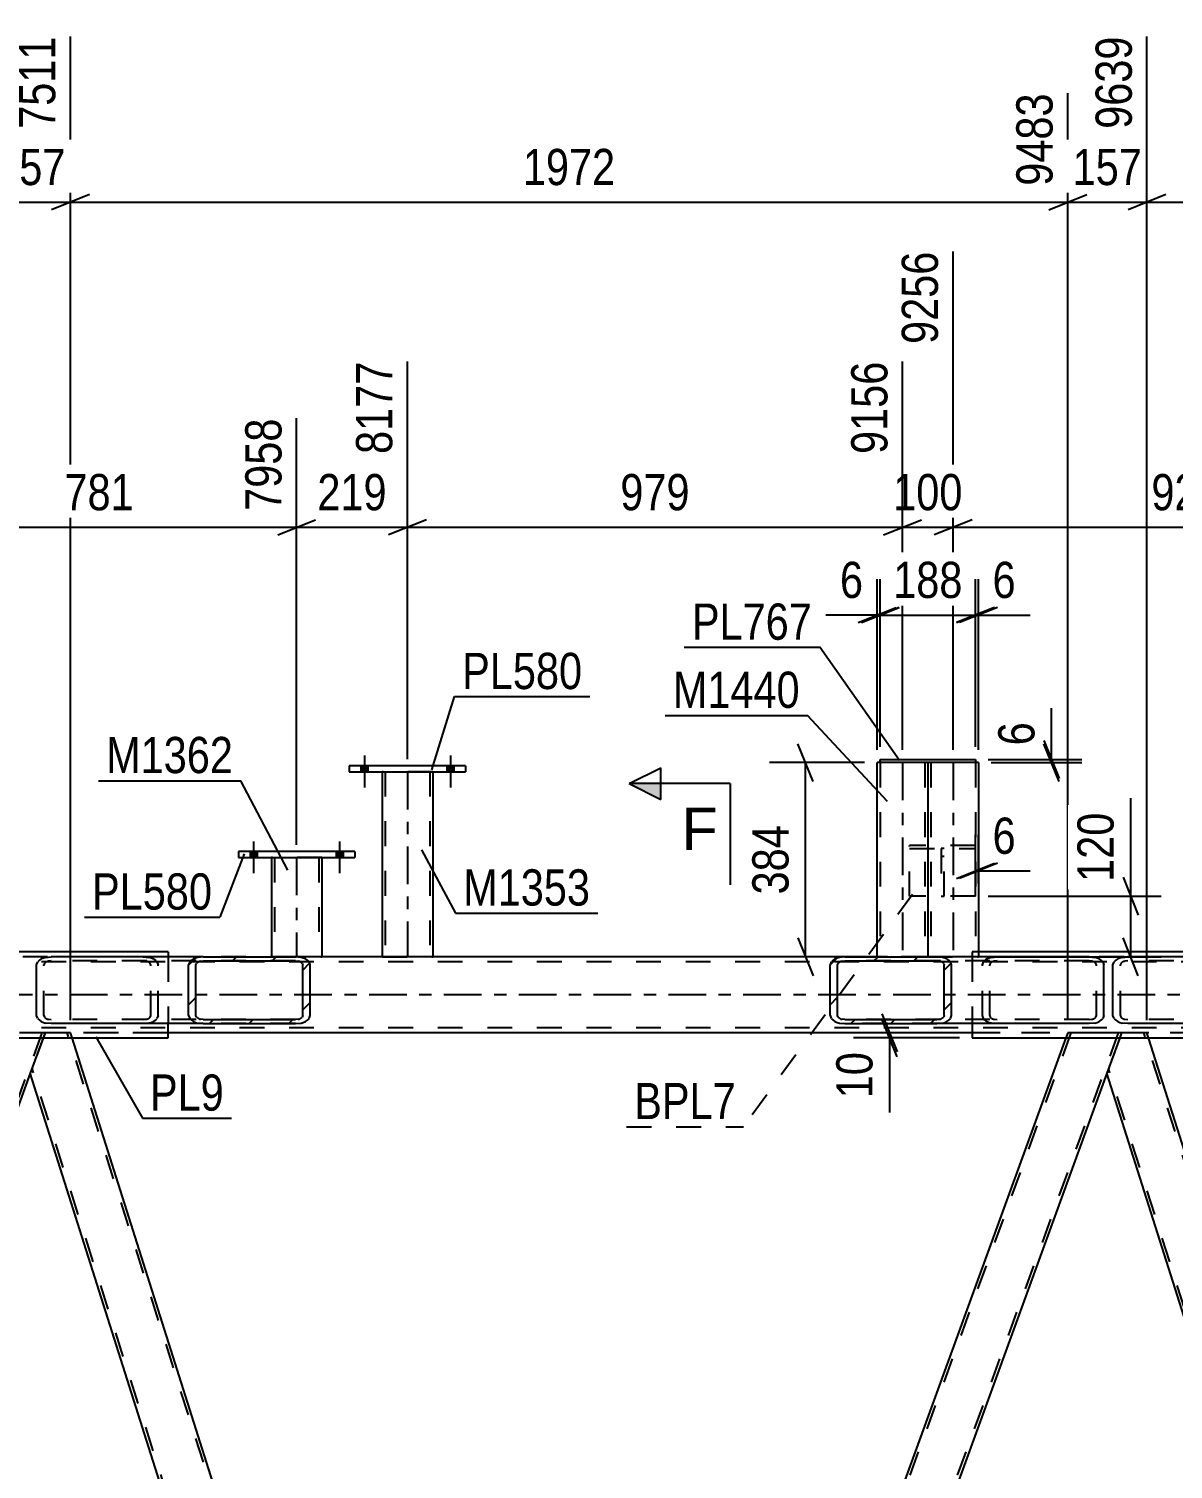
# Model space of a CAD drawing. Header units: millimetres. Extents: x -851 to 338, y -786 to 55.
# Drawn here: x -489.6 to -399.1, y -228.3 to -114.4 of the extents above; entities that cross this region are included whole.
import ezdxf

# ---------------------------------------------------------------- set-up
doc = ezdxf.new("R2010")
doc.units = ezdxf.units.MM
doc.linetypes.add('DXK_LINE_DOT2', pattern=[3.9198, 1.9599, -1.9599])
doc.linetypes.add('DXK_LINE_DOT3', pattern=[5.9187, 2.979, -0.9799, 0.9799, -0.9799])
doc.styles.add('Arial', font='ARIAL.TTF', dxfattribs={"height": 0.2})
doc.styles.add('Arial Narrow', font='ARIALN.TTF', dxfattribs={"height": 0.2})

# ---------------------------------------------------------------- blocks, each defined once
blk = doc.blocks.new('Part-232933133-59744 - 7182')
at = {"color": 2, "linetype": 'Continuous'}
for p, q in [((-418.47, -172.41), (-418.47, -187.77)), ((-414.47, -172.41), (-418.4, -172.41)), ((-414.47, -172.41), (-414.47, -187.37))]:
    blk.add_line(p, q, dxfattribs=at)
at = {"color": 7, "linetype": 'DXK_LINE_DOT2'}
for p, q in [((-418.4, -172.41), (-418.47, -172.41)), ((-418.23, -172.41), (-418.23, -187.77)), ((-418.23, -172.41), (-418.21, -172.41)), ((-414.71, -172.41), (-414.71, -187.77)), ((-418.47, -187.77), (-418.47, -187.77)), ((-418.47, -187.77), (-414.47, -187.77)), ((-414.47, -187.37), (-414.47, -187.77))]:
    blk.add_line(p, q, dxfattribs=at)
at = {"color": 7, "linetype": 'DXK_LINE_DOT3'}
blk.add_line((-416.47, -172.41), (-416.47, -187.77), dxfattribs=at)
blk = doc.blocks.new('Part-232933133-59759 - 7182')
at = {"color": 7, "linetype": 'DXK_LINE_DOT2'}
for p, q in [((-417.19, -179.21), (-417.43, -179.21)), ((-417.43, -179.21), (-417.43, -182.97)), ((-417.43, -179.81), (-417.19, -179.81)), ((-417.19, -182.97), (-417.19, -179.21)), ((-417.43, -182.97), (-417.19, -182.97))]:
    blk.add_line(p, q, dxfattribs=at)
blk = doc.blocks.new('Part-232933133-59702 - 7182')
at = {"color": 2, "linetype": 'Continuous'}
for p, q in [((-461.63, -173.13), (-461.63, -187.77)), ((-457.63, -173.13), (-457.63, -187.77))]:
    blk.add_line(p, q, dxfattribs=at)
at = {"color": 7, "linetype": 'DXK_LINE_DOT2'}
for p, q in [((-457.63, -173.13), (-461.63, -173.13)), ((-461.39, -173.13), (-461.39, -187.77)), ((-457.87, -173.13), (-457.87, -187.77)), ((-461.63, -187.77), (-461.63, -187.77)), ((-461.63, -187.77), (-457.63, -187.77)), ((-457.63, -187.77), (-457.63, -187.77)), ((-457.63, -187.77), (-457.63, -187.77))]:
    blk.add_line(p, q, dxfattribs=at)
at = {"color": 7, "linetype": 'DXK_LINE_DOT3'}
blk.add_line((-459.63, -173.13), (-459.63, -187.77), dxfattribs=at)
blk = doc.blocks.new('Bolt-232933133-59781 - 7182')
at = {"linetype": 'Continuous'}
for points in [[(-462.75, -172.65), (-463.31, -172.65), (-463.31, -173.13), (-462.75, -173.13)], [(-462.75, -172.65), (-463.31, -172.65), (-463.31, -173.13), (-462.75, -173.13)], [(-455.95, -172.65), (-456.51, -172.65), (-456.51, -173.13), (-455.95, -173.13)], [(-455.95, -172.65), (-456.51, -172.65), (-456.51, -173.13), (-455.95, -173.13)]]:
    blk.add_hatch(color=1, dxfattribs=at).paths.add_polyline_path(points)
at = {"color": 1, "linetype": 'Continuous'}
for p, q in [((-463.03, -171.85), (-463.03, -174.37)), ((-463.03, -171.85), (-463.03, -174.37)), ((-456.23, -171.85), (-456.23, -174.37)), ((-456.23, -171.85), (-456.23, -174.37)), ((-463.31, -172.65), (-463.31, -173.13)), ((-463.31, -172.65), (-463.31, -173.13)), ((-462.75, -172.65), (-462.75, -173.13)), ((-462.75, -172.65), (-462.75, -173.13)), ((-456.51, -172.65), (-456.51, -173.13)), ((-456.51, -172.65), (-456.51, -173.13)), ((-455.95, -172.65), (-455.95, -173.13)), ((-455.95, -172.65), (-455.95, -173.13))]:
    blk.add_line(p, q, dxfattribs=at)
blk = doc.blocks.new('Part-232933133-59757 - 7182')
at = {"color": 2, "linetype": 'Continuous'}
for p, q in [((-422.23, -172.41), (-422.23, -172.17)), ((-422.23, -172.17), (-414.71, -172.17)), ((-418.4, -172.41), (-418.55, -172.41)), ((-414.71, -172.17), (-414.71, -172.41))]:
    blk.add_line(p, q, dxfattribs=at)
at = {"color": 7, "linetype": 'DXK_LINE_DOT2'}
for p, q in [((-418.55, -172.41), (-422.23, -172.41)), ((-414.71, -172.41), (-418.4, -172.41))]:
    blk.add_line(p, q, dxfattribs=at)
blk = doc.blocks.new('Part-232933133-7333 - 7182')
at = {"color": 2, "linetype": 'Continuous'}
for p, q in [((-500.1, -187.37), (-500.1, -187.77)), ((-478.55, -187.37), (-500.1, -187.37)), ((-478.55, -187.37), (-478.55, -187.77)), ((-500.1, -193.05), (-500.1, -194.17)), ((-478.55, -194.17), (-478.55, -193.05)), ((-500.1, -194.17), (-478.55, -194.17))]:
    blk.add_line(p, q, dxfattribs=at)
at = {"color": 7, "linetype": 'DXK_LINE_DOT2'}
for p, q in [((-500.1, -187.77), (-500.1, -193.05)), ((-478.55, -187.77), (-478.55, -193.05))]:
    blk.add_line(p, q, dxfattribs=at)
blk = doc.blocks.new('Part-232933133-7334 - 7182')
at = {"color": 2, "linetype": 'Continuous'}
for p, q in [((-414.96, -187.37), (-414.96, -187.77)), ((-393.42, -187.37), (-414.96, -187.37)), ((-393.42, -187.37), (-393.42, -187.77)), ((-414.96, -193.05), (-414.96, -194.17)), ((-393.42, -194.17), (-393.42, -193.05)), ((-414.96, -194.17), (-393.42, -194.17))]:
    blk.add_line(p, q, dxfattribs=at)
at = {"color": 7, "linetype": 'DXK_LINE_DOT2'}
for p, q in [((-414.96, -187.77), (-414.96, -193.05)), ((-393.42, -187.77), (-393.42, -193.05))]:
    blk.add_line(p, q, dxfattribs=at)
blk = doc.blocks.new('Part-232933133-59699 - 7182')
at = {"color": 2, "linetype": 'Continuous'}
for p, q in [((-422.44, -172.41), (-422.47, -172.41)), ((-422.47, -187.77), (-422.47, -172.41)), ((-418.55, -172.41), (-422.44, -172.41)), ((-418.47, -172.41), (-418.47, -187.77))]:
    blk.add_line(p, q, dxfattribs=at)
at = {"color": 7, "linetype": 'DXK_LINE_DOT2'}
for p, q in [((-422.23, -172.41), (-422.23, -187.77)), ((-422.23, -172.41), (-422.21, -172.41)), ((-418.71, -172.41), (-418.71, -187.77)), ((-418.51, -172.41), (-418.55, -172.41)), ((-418.51, -172.41), (-418.55, -172.41)), ((-418.47, -172.41), (-418.51, -172.41)), ((-418.51, -172.41), (-418.47, -172.41)), ((-422.47, -187.77), (-422.47, -187.77)), ((-422.47, -187.77), (-418.47, -187.77)), ((-418.47, -187.77), (-418.47, -187.77)), ((-418.47, -187.77), (-418.47, -187.77))]:
    blk.add_line(p, q, dxfattribs=at)
at = {"color": 7, "linetype": 'DXK_LINE_DOT3'}
blk.add_line((-420.47, -172.41), (-420.47, -187.77), dxfattribs=at)
blk = doc.blocks.new('Part-232933133-7458 - 7182')
at = {"color": 2, "linetype": 'Continuous'}
for p, q in [((-488.43, -194.17), (-489.46, -196.97)), ((-449.56, -309.56), (-486.15, -194.17)), ((-452.86, -312.37), (-489.46, -196.97))]:
    blk.add_line(p, q, dxfattribs=at)
at = {"color": 7, "linetype": 'DXK_LINE_DOT2'}
for p, q in [((-488.29, -193.77), (-488.43, -194.17)), ((-486.28, -193.77), (-488.29, -193.77)), ((-449.69, -309.93), (-486.53, -193.77)), ((-486.15, -194.17), (-486.28, -193.77)), ((-452.48, -312.77), (-489.32, -196.6))]:
    blk.add_line(p, q, dxfattribs=at)
blk = doc.blocks.new('Part-232933133-7347 - 7182')
at = {"linetype": 'Continuous'}
h = blk.add_hatch(dxfattribs=at)
h.set_pattern_fill('', scale=0.7, style=0, pattern_type=0)
h.set_pattern_definition([(45, (-391.7959, -188.4086), (-1.57154, 1.57154), [])])
h.paths.add_polyline_path([(-391.71, -188.16), (-391.8, -188.41), (-391.8, -192.41), (-391.71, -192.65), (-391.45, -192.86), (-391.08, -193), (-390.63, -193.05), (-383.35, -193.05), (-382.91, -193), (-382.53, -192.86), (-382.28, -192.65), (-382.19, -192.41), (-382.19, -188.41), (-382.28, -188.16), (-382.53, -187.96), (-382.91, -187.82), (-383.35, -187.77), (-390.63, -187.77), (-391.08, -187.82), (-391.45, -187.96)])
h.paths.add_polyline_path([(-390.85, -188.11), (-390.63, -188.09), (-383.35, -188.09), (-383.13, -188.11), (-382.94, -188.18), (-382.81, -188.29), (-382.77, -188.41), (-382.77, -192.41), (-382.81, -192.53), (-382.94, -192.63), (-383.13, -192.7), (-383.35, -192.73), (-390.63, -192.73), (-390.85, -192.7), (-391.04, -192.63), (-391.17, -192.53), (-391.21, -192.41), (-391.21, -188.41), (-391.17, -188.29), (-391.04, -188.18)])
at = {"color": 2, "linetype": 'Continuous'}
for p, q in [((-403.11, -187.82), (-402.66, -187.77)), ((-390.63, -187.77), (-402.66, -187.77)), ((-390.63, -187.77), (-391.08, -187.82)), ((-390.63, -187.77), (-383.35, -187.77)), ((-382.91, -187.82), (-383.35, -187.77)), ((-403.83, -188.41), (-403.74, -188.16)), ((-403.83, -192.41), (-403.83, -188.41)), ((-391.71, -188.16), (-391.8, -188.41)), ((-391.8, -192.41), (-391.8, -188.41)), ((-391.21, -188.41), (-391.17, -188.29)), ((-391.21, -192.41), (-391.21, -188.41)), ((-390.85, -188.11), (-390.63, -188.09)), ((-390.63, -188.09), (-383.35, -188.09)), ((-383.35, -188.09), (-383.13, -188.11)), ((-382.81, -188.29), (-382.77, -188.41)), ((-382.77, -192.41), (-382.77, -188.41)), ((-382.19, -188.41), (-382.28, -188.16)), ((-382.19, -192.41), (-382.19, -188.41)), ((-403.74, -192.65), (-403.83, -192.41)), ((-391.8, -192.41), (-391.71, -192.65)), ((-391.17, -192.53), (-391.21, -192.41)), ((-382.77, -192.41), (-382.81, -192.53)), ((-382.28, -192.65), (-382.19, -192.41)), ((-402.66, -193.05), (-403.11, -193)), ((-390.63, -193.05), (-402.66, -193.05)), ((-391.08, -193), (-390.63, -193.05)), ((-390.63, -192.73), (-390.85, -192.7)), ((-390.63, -192.73), (-383.35, -192.73)), ((-390.63, -193.05), (-383.35, -193.05)), ((-383.13, -192.7), (-383.35, -192.73)), ((-383.35, -193.05), (-382.91, -193))]:
    blk.add_line(p, q, dxfattribs=at)
at = {"color": 7, "linetype": 'DXK_LINE_DOT2'}
for p, q in [((-395.38, -187.77), (-394.94, -187.82)), ((-383.35, -187.77), (-390.63, -187.77)), ((-403.2, -188.29), (-403.24, -188.41)), ((-403.24, -192.41), (-403.24, -188.41)), ((-402.66, -188.09), (-402.88, -188.11)), ((-383.35, -188.09), (-402.66, -188.09)), ((-395.16, -188.11), (-395.38, -188.09)), ((-394.8, -188.41), (-394.84, -188.29)), ((-394.8, -192.41), (-394.8, -188.41)), ((-394.31, -188.16), (-394.22, -188.41)), ((-394.22, -192.41), (-394.22, -188.41)), ((-403.24, -192.41), (-403.2, -192.53)), ((-394.84, -192.53), (-394.8, -192.41)), ((-394.22, -192.41), (-394.31, -192.65)), ((-402.88, -192.7), (-402.66, -192.73)), ((-383.35, -192.73), (-402.66, -192.73)), ((-395.38, -192.73), (-395.16, -192.7)), ((-394.94, -193), (-395.38, -193.05)), ((-383.35, -193.05), (-390.63, -193.05))]:
    blk.add_line(p, q, dxfattribs=at)
at = {"color": 2, "linetype": 'Continuous'}
for centre, radius, start, end in [((-402.93, -188.89), 1.09, 99.5181, 138.0637), ((-390.9, -188.89), 1.09, 99.5181, 138.0637), ((-383.09, -188.89), 1.09, 41.9361, 80.4817), ((-390.76, -188.65), 0.545, 99.5181, 138.0637), ((-383.22, -188.65), 0.545, 41.9361, 80.4817), ((-402.93, -191.93), 1.09, 221.9361, 260.4817), ((-390.9, -191.93), 1.09, 221.9361, 260.4817), ((-390.76, -192.17), 0.545, 221.9361, 260.4817), ((-383.22, -192.17), 0.545, 279.5181, 318.0637), ((-383.09, -191.93), 1.09, 279.5181, 318.0637)]:
    blk.add_arc(centre, radius, start, end, dxfattribs=at)
at = {"color": 7, "linetype": 'DXK_LINE_DOT2'}
for centre, radius, start, end in [((-395.12, -188.89), 1.09, 41.9361, 80.4817), ((-402.79, -188.65), 0.545, 99.5181, 138.0637), ((-395.25, -188.65), 0.545, 41.9361, 80.4817), ((-402.79, -192.17), 0.545, 221.9361, 260.4817), ((-395.25, -192.17), 0.545, 279.5181, 318.0637), ((-395.12, -191.93), 1.09, 279.5181, 318.0637)]:
    blk.add_arc(centre, radius, start, end, dxfattribs=at)
blk = doc.blocks.new('Part-232933133-59703 - 7182')
at = {"color": 2, "linetype": 'Continuous'}
for p, q in [((-464.23, -172.65), (-464.23, -173.13)), ((-455.03, -172.65), (-464.23, -172.65)), ((-455.03, -172.65), (-455.03, -173.13)), ((-464.23, -173.13), (-455.03, -173.13))]:
    blk.add_line(p, q, dxfattribs=at)
blk = doc.blocks.new('Part-232933133-7348 - 7182')
at = {"linetype": 'Continuous'}
h = blk.add_hatch(dxfattribs=at)
h.set_pattern_fill('', scale=0.7, style=0, pattern_type=0)
h.set_pattern_definition([(45, (-476.9301, -188.4086), (-1.57154, 1.57154), [])])
h.paths.add_polyline_path([(-476.84, -188.16), (-476.93, -188.41), (-476.93, -192.41), (-476.84, -192.65), (-476.59, -192.86), (-476.21, -193), (-475.77, -193.05), (-468.49, -193.05), (-468.04, -193), (-467.66, -192.86), (-467.41, -192.65), (-467.32, -192.41), (-467.32, -188.41), (-467.41, -188.16), (-467.66, -187.96), (-468.04, -187.82), (-468.49, -187.77), (-475.77, -187.77), (-476.21, -187.82), (-476.59, -187.96)])
h.paths.add_polyline_path([(-475.99, -188.11), (-475.77, -188.09), (-468.49, -188.09), (-468.26, -188.11), (-468.08, -188.18), (-467.95, -188.29), (-467.9, -188.41), (-467.9, -192.41), (-467.95, -192.53), (-468.08, -192.63), (-468.26, -192.7), (-468.49, -192.73), (-475.77, -192.73), (-475.99, -192.7), (-476.18, -192.63), (-476.3, -192.53), (-476.35, -192.41), (-476.35, -188.41), (-476.3, -188.29), (-476.18, -188.18)])
at = {"color": 2, "linetype": 'Continuous'}
for p, q in [((-488.24, -187.82), (-487.8, -187.77)), ((-475.77, -187.77), (-487.8, -187.77)), ((-475.77, -187.77), (-476.21, -187.82)), ((-475.77, -187.77), (-468.49, -187.77)), ((-468.04, -187.82), (-468.49, -187.77)), ((-488.96, -188.41), (-488.87, -188.16)), ((-488.96, -192.41), (-488.96, -188.41)), ((-476.84, -188.16), (-476.93, -188.41)), ((-476.93, -192.41), (-476.93, -188.41)), ((-476.35, -188.41), (-476.3, -188.29)), ((-476.35, -192.41), (-476.35, -188.41)), ((-475.99, -188.11), (-475.77, -188.09)), ((-475.77, -188.09), (-468.49, -188.09)), ((-468.49, -188.09), (-468.26, -188.11)), ((-467.95, -188.29), (-467.9, -188.41)), ((-467.9, -192.41), (-467.9, -188.41)), ((-467.32, -188.41), (-467.41, -188.16)), ((-467.32, -192.41), (-467.32, -188.41)), ((-488.87, -192.65), (-488.96, -192.41)), ((-476.93, -192.41), (-476.84, -192.65)), ((-476.3, -192.53), (-476.35, -192.41)), ((-467.9, -192.41), (-467.95, -192.53)), ((-467.41, -192.65), (-467.32, -192.41)), ((-487.8, -193.05), (-488.24, -193)), ((-475.77, -193.05), (-487.8, -193.05)), ((-476.21, -193), (-475.77, -193.05)), ((-475.77, -192.73), (-475.99, -192.7)), ((-475.77, -192.73), (-468.49, -192.73)), ((-475.77, -193.05), (-468.49, -193.05)), ((-468.26, -192.7), (-468.49, -192.73)), ((-468.49, -193.05), (-468.04, -193))]:
    blk.add_line(p, q, dxfattribs=at)
at = {"color": 7, "linetype": 'DXK_LINE_DOT2'}
for p, q in [((-480.52, -187.77), (-480.07, -187.82)), ((-468.49, -187.77), (-475.77, -187.77)), ((-488.33, -188.29), (-488.38, -188.41)), ((-488.38, -192.41), (-488.38, -188.41)), ((-487.8, -188.09), (-488.02, -188.11)), ((-468.49, -188.09), (-487.8, -188.09)), ((-480.29, -188.11), (-480.52, -188.09)), ((-479.93, -188.41), (-479.98, -188.29)), ((-479.93, -192.41), (-479.93, -188.41)), ((-479.44, -188.16), (-479.35, -188.41)), ((-479.35, -192.41), (-479.35, -188.41)), ((-488.38, -192.41), (-488.33, -192.53)), ((-479.98, -192.53), (-479.93, -192.41)), ((-479.35, -192.41), (-479.44, -192.65)), ((-488.02, -192.7), (-487.8, -192.73)), ((-468.49, -192.73), (-487.8, -192.73)), ((-480.52, -192.73), (-480.29, -192.7)), ((-480.07, -193), (-480.52, -193.05)), ((-468.49, -193.05), (-475.77, -193.05))]:
    blk.add_line(p, q, dxfattribs=at)
at = {"color": 2, "linetype": 'Continuous'}
for centre, radius, start, end in [((-488.06, -188.89), 1.09, 99.5181, 138.0637), ((-476.03, -188.89), 1.09, 99.5181, 138.0637), ((-468.22, -188.89), 1.09, 41.9361, 80.4817), ((-475.9, -188.65), 0.545, 99.5181, 138.0637), ((-468.35, -188.65), 0.545, 41.9361, 80.4817), ((-488.06, -191.93), 1.09, 221.9361, 260.4817), ((-476.03, -191.93), 1.09, 221.9361, 260.4817), ((-475.9, -192.17), 0.545, 221.9361, 260.4817), ((-468.35, -192.17), 0.545, 279.5181, 318.0637), ((-468.22, -191.93), 1.09, 279.5181, 318.0637)]:
    blk.add_arc(centre, radius, start, end, dxfattribs=at)
at = {"color": 7, "linetype": 'DXK_LINE_DOT2'}
for centre, radius, start, end in [((-480.25, -188.89), 1.09, 41.9361, 80.4817), ((-487.93, -188.65), 0.545, 99.5181, 138.0637), ((-480.38, -188.65), 0.545, 41.9361, 80.4817), ((-487.93, -192.17), 0.545, 221.9361, 260.4817), ((-480.38, -192.17), 0.545, 279.5181, 318.0637), ((-480.25, -191.93), 1.09, 279.5181, 318.0637)]:
    blk.add_arc(centre, radius, start, end, dxfattribs=at)
blk = doc.blocks.new('Part-232933133-7376 - 7182')
at = {"color": 7, "linetype": 'DXK_LINE_DOT2'}
for p, q in [((-468.49, -187.77), (-510.16, -187.77)), ((-383.35, -187.77), (-425.03, -187.77)), ((-86.8, -188.17), (-786.71, -188.17)), ((-86.8, -193.37), (-786.71, -193.37)), ((-87.4, -193.77), (-670.37, -193.77)), ((-478.55, -193.77), (-500.1, -193.77)), ((-393.42, -193.77), (-414.96, -193.77))]:
    blk.add_line(p, q, dxfattribs=at)
at = {"color": 2, "linetype": 'Continuous'}
for p, q in [((-425.03, -187.77), (-468.49, -187.77)), ((-414.96, -193.77), (-478.55, -193.77))]:
    blk.add_line(p, q, dxfattribs=at)
at = {"color": 7, "linetype": 'DXK_LINE_DOT3'}
blk.add_line((-86.8, -190.77), (-786.71, -190.77), dxfattribs=at)
blk = doc.blocks.new('Part-232933133-7418 - 7182')
at = {"color": 7, "linetype": 'DXK_LINE_DOT2'}
for p, q in [((-488.54, -193.77), (-531.86, -312.77)), ((-488.29, -193.77), (-492.55, -193.77)), ((-488.29, -193.77), (-489.46, -196.97))]:
    blk.add_line(p, q, dxfattribs=at)
at = {"color": 2, "linetype": 'Continuous'}
blk.add_line((-489.46, -196.97), (-531.46, -312.37), dxfattribs=at)
blk = doc.blocks.new('Part-232933133-7423 - 7182')
at = {"color": 7, "linetype": 'DXK_LINE_DOT2'}
for p, q in [((-407.16, -193.77), (-450.47, -312.77)), ((-403.41, -193.77), (-446.72, -312.77)), ((-407.41, -193.77), (-407.56, -194.17)), ((-403.15, -193.77), (-407.41, -193.77)), ((-403.15, -193.77), (-404.32, -196.97))]:
    blk.add_line(p, q, dxfattribs=at)
at = {"color": 2, "linetype": 'Continuous'}
for p, q in [((-407.56, -194.17), (-449.56, -309.56)), ((-404.32, -196.97), (-446.32, -312.37))]:
    blk.add_line(p, q, dxfattribs=at)
blk = doc.blocks.new('Part-232933133-7463 - 7182')
at = {"color": 2, "linetype": 'Continuous'}
for p, q in [((-403.3, -194.17), (-404.32, -196.97)), ((-364.42, -309.56), (-401.01, -194.17)), ((-367.73, -312.37), (-404.32, -196.97))]:
    blk.add_line(p, q, dxfattribs=at)
at = {"color": 7, "linetype": 'DXK_LINE_DOT2'}
for p, q in [((-403.15, -193.77), (-403.3, -194.17)), ((-401.14, -193.77), (-403.15, -193.77)), ((-364.56, -309.93), (-401.39, -193.77)), ((-401.01, -194.17), (-401.14, -193.77)), ((-367.35, -312.77), (-404.19, -196.6))]:
    blk.add_line(p, q, dxfattribs=at)
blk = doc.blocks.new('Part-232933133-7493 - 7182')
at = {"linetype": 'Continuous'}
h = blk.add_hatch(dxfattribs=at)
h.set_pattern_fill('', scale=0.7, style=0, pattern_type=0)
h.set_pattern_definition([(45, (-426.1938, -188.4087), (-1.57154, 1.57154), [])])
h.paths.add_polyline_path([(-426.11, -188.16), (-426.19, -188.41), (-426.19, -192.41), (-426.11, -192.65), (-425.85, -192.86), (-425.47, -193), (-425.03, -193.05), (-417.75, -193.05), (-417.3, -193), (-416.93, -192.86), (-416.67, -192.65), (-416.59, -192.41), (-416.59, -188.41), (-416.67, -188.16), (-416.93, -187.96), (-417.3, -187.82), (-417.75, -187.77), (-425.03, -187.77), (-425.47, -187.82), (-425.85, -187.96)])
h.paths.add_polyline_path([(-425.25, -188.11), (-425.03, -188.09), (-417.75, -188.09), (-417.53, -188.11), (-417.34, -188.18), (-417.21, -188.29), (-417.17, -188.41), (-417.17, -192.41), (-417.21, -192.53), (-417.34, -192.64), (-417.53, -192.7), (-417.75, -192.73), (-425.03, -192.73), (-425.25, -192.7), (-425.44, -192.64), (-425.57, -192.53), (-425.61, -192.41), (-425.61, -188.41), (-425.57, -188.29), (-425.44, -188.18)])
at = {"color": 2, "linetype": 'Continuous'}
for p, q in [((-425.03, -187.77), (-425.47, -187.82)), ((-425.03, -187.77), (-417.75, -187.77)), ((-405.72, -187.77), (-417.75, -187.77)), ((-417.3, -187.82), (-417.75, -187.77)), ((-405.72, -187.77), (-405.27, -187.82)), ((-426.11, -188.16), (-426.19, -188.41)), ((-426.19, -192.41), (-426.19, -188.41)), ((-425.61, -188.41), (-425.57, -188.29)), ((-425.61, -192.41), (-425.61, -188.41)), ((-425.25, -188.11), (-425.03, -188.09)), ((-425.03, -188.09), (-417.75, -188.09)), ((-417.75, -188.09), (-417.53, -188.11)), ((-417.21, -188.29), (-417.17, -188.41)), ((-417.17, -192.41), (-417.17, -188.41)), ((-416.59, -188.41), (-416.67, -188.16)), ((-416.59, -192.41), (-416.59, -188.41)), ((-404.64, -188.16), (-404.56, -188.41)), ((-404.56, -192.41), (-404.56, -188.41)), ((-426.19, -192.41), (-426.11, -192.65)), ((-425.57, -192.53), (-425.61, -192.41)), ((-417.17, -192.41), (-417.21, -192.53)), ((-416.67, -192.65), (-416.59, -192.41)), ((-404.56, -192.41), (-404.64, -192.65)), ((-425.47, -193), (-425.03, -193.05)), ((-425.03, -192.73), (-425.25, -192.7)), ((-425.03, -192.73), (-417.75, -192.73)), ((-425.03, -193.05), (-417.75, -193.05)), ((-417.53, -192.7), (-417.75, -192.73)), ((-417.75, -193.05), (-417.3, -193)), ((-405.72, -193.05), (-417.75, -193.05)), ((-405.27, -193), (-405.72, -193.05))]:
    blk.add_line(p, q, dxfattribs=at)
at = {"color": 7, "linetype": 'DXK_LINE_DOT2'}
for p, q in [((-417.75, -187.77), (-425.03, -187.77)), ((-413.44, -187.82), (-413, -187.77)), ((-405.72, -188.09), (-425.03, -188.09)), ((-414.16, -188.41), (-414.08, -188.16)), ((-414.16, -192.41), (-414.16, -188.41)), ((-413.54, -188.29), (-413.58, -188.41)), ((-413.58, -192.41), (-413.58, -188.41)), ((-413, -188.09), (-413.22, -188.11)), ((-405.5, -188.11), (-405.72, -188.09)), ((-405.14, -188.41), (-405.18, -188.29)), ((-405.14, -192.41), (-405.14, -188.41)), ((-414.08, -192.65), (-414.16, -192.41)), ((-413.58, -192.41), (-413.54, -192.53)), ((-405.18, -192.53), (-405.14, -192.41)), ((-405.72, -192.73), (-425.03, -192.73)), ((-417.75, -193.05), (-425.03, -193.05)), ((-413, -193.05), (-413.44, -193)), ((-413.22, -192.7), (-413, -192.73)), ((-405.72, -192.73), (-405.5, -192.7))]:
    blk.add_line(p, q, dxfattribs=at)
at = {"color": 2, "linetype": 'Continuous'}
for centre, radius, start, end in [((-425.29, -188.89), 1.09, 99.5181, 138.0637), ((-417.49, -188.89), 1.09, 41.9361, 80.4817), ((-405.45, -188.89), 1.09, 41.9361, 80.4817), ((-425.16, -188.65), 0.545, 99.5181, 138.0637), ((-417.62, -188.65), 0.545, 41.9361, 80.4817), ((-425.29, -191.93), 1.09, 221.9361, 260.4817), ((-425.16, -192.17), 0.545, 221.9361, 260.4817), ((-417.62, -192.17), 0.545, 279.5181, 318.0637), ((-417.49, -191.93), 1.09, 279.5181, 318.0637), ((-405.45, -191.93), 1.09, 279.5181, 318.0637)]:
    blk.add_arc(centre, radius, start, end, dxfattribs=at)
at = {"color": 7, "linetype": 'DXK_LINE_DOT2'}
for centre, radius, start, end in [((-413.26, -188.89), 1.09, 99.5181, 138.0637), ((-413.13, -188.65), 0.545, 99.5181, 138.0637), ((-405.59, -188.65), 0.545, 41.9361, 80.4817), ((-413.26, -191.93), 1.09, 221.9361, 260.4817), ((-413.13, -192.17), 0.545, 221.9361, 260.4817), ((-405.59, -192.17), 0.545, 279.5181, 318.0637)]:
    blk.add_arc(centre, radius, start, end, dxfattribs=at)
blk = doc.blocks.new('Part-232933133-59745 - 7182')
at = {"color": 2, "linetype": 'Continuous'}
for p, q in [((-470.39, -179.92), (-470.39, -187.77)), ((-466.39, -179.92), (-466.39, -187.77))]:
    blk.add_line(p, q, dxfattribs=at)
at = {"color": 7, "linetype": 'DXK_LINE_DOT2'}
for p, q in [((-466.39, -179.92), (-470.39, -179.92)), ((-470.15, -179.92), (-470.15, -187.77)), ((-466.63, -179.92), (-466.63, -187.77)), ((-470.39, -187.77), (-470.39, -187.77)), ((-470.39, -187.77), (-466.39, -187.77)), ((-466.39, -187.77), (-466.39, -187.77)), ((-466.39, -187.77), (-466.39, -187.77))]:
    blk.add_line(p, q, dxfattribs=at)
at = {"color": 7, "linetype": 'DXK_LINE_DOT3'}
blk.add_line((-468.39, -179.92), (-468.39, -187.77), dxfattribs=at)
blk = doc.blocks.new('Part-232933133-59746 - 7182')
at = {"color": 2, "linetype": 'Continuous'}
for p, q in [((-472.99, -179.44), (-472.99, -179.92)), ((-463.79, -179.44), (-472.99, -179.44)), ((-472.99, -179.92), (-463.79, -179.92)), ((-463.79, -179.44), (-463.79, -179.92))]:
    blk.add_line(p, q, dxfattribs=at)
blk = doc.blocks.new('Part-232933133-59758 - 7182')
at = {"color": 7, "linetype": 'DXK_LINE_DOT2'}
for p, q in [((-414.71, -178.97), (-419.91, -178.97)), ((-419.91, -182.97), (-419.91, -178.97)), ((-419.91, -179.21), (-414.71, -179.21)), ((-414.71, -182.97), (-414.71, -178.97)), ((-414.71, -182.97), (-419.91, -182.97))]:
    blk.add_line(p, q, dxfattribs=at)
blk = doc.blocks.new('Bolt-232933133-59800 - 7182')
at = {"linetype": 'Continuous'}
for points in [[(-471.51, -179.44), (-472.07, -179.44), (-472.07, -179.92), (-471.51, -179.92)], [(-471.51, -179.44), (-472.07, -179.44), (-472.07, -179.92), (-471.51, -179.92)], [(-464.71, -179.44), (-465.27, -179.44), (-465.27, -179.92), (-464.71, -179.92)], [(-464.71, -179.44), (-465.27, -179.44), (-465.27, -179.92), (-464.71, -179.92)]]:
    blk.add_hatch(color=1, dxfattribs=at).paths.add_polyline_path(points)
at = {"color": 1, "linetype": 'Continuous'}
for p, q in [((-471.79, -178.64), (-471.79, -181.16)), ((-471.79, -178.64), (-471.79, -181.16)), ((-464.99, -178.64), (-464.99, -181.16)), ((-464.99, -178.64), (-464.99, -181.16)), ((-472.07, -179.44), (-472.07, -179.92)), ((-472.07, -179.44), (-472.07, -179.92)), ((-471.51, -179.44), (-471.51, -179.92)), ((-471.51, -179.44), (-471.51, -179.92)), ((-465.27, -179.44), (-465.27, -179.92)), ((-465.27, -179.44), (-465.27, -179.92)), ((-464.71, -179.44), (-464.71, -179.92)), ((-464.71, -179.44), (-464.71, -179.92))]:
    blk.add_line(p, q, dxfattribs=at)
blk = doc.blocks.new('StraightDimension-232933133-71651 - 7182')
at = {"color": 7, "linetype": 'Continuous'}
for p, q in [((-422.47, -171.41), (-422.47, -157.89)), ((-422.23, -171.17), (-422.23, -157.89)), ((-423.97, -161.34), (-420.97, -160.14)), ((-420.73, -160.14), (-423.73, -161.34)), ((-422.47, -160.74), (-426.55, -160.74)), ((-422.47, -160.74), (-426.55, -160.74)), ((-422.47, -160.74), (-422.23, -160.74))]:
    blk.add_line(p, q, dxfattribs=at)
at = {"color": 0}
blk.add_wipeout([(-423, -159.99), (-423, -155.79), (-426.02, -155.79), (-426.02, -159.99)], dxfattribs=at)
at = {"color": 3, "style": 'Arial Narrow'}
blk.add_text('6', height=2.86, dxfattribs=at).set_placement((-425.42, -159.39))
blk = doc.blocks.new('StraightDimension-232933133-71656 - 7182')
at = {"color": 7, "linetype": 'Continuous'}
for p, q in [((-408.69, -172.17), (-408.69, -168.09)), ((-408.69, -172.17), (-408.69, -168.09)), ((-409.29, -170.67), (-408.09, -173.67)), ((-408.09, -173.91), (-409.29, -170.91)), ((-413.71, -172.17), (-406.29, -172.17)), ((-413.47, -172.41), (-406.29, -172.41)), ((-408.69, -172.41), (-408.69, -172.17))]:
    blk.add_line(p, q, dxfattribs=at)
at = {"color": 0}
blk.add_wipeout([(-409.44, -168.61), (-413.64, -168.61), (-413.64, -171.64), (-409.44, -171.64)], dxfattribs=at)
at = {"color": 3, "style": 'Arial Narrow'}
blk.add_text('6', height=2.86, rotation=90.0002, dxfattribs=at).set_placement((-410.04, -171.04))
blk = doc.blocks.new('StraightDimension-232933133-70872 - 7182')
at = {"color": 7, "linetype": 'Continuous'}
for p, q in [((-459.63, -172.13), (-459.63, -140.68)), ((-468.39, -178.92), (-468.39, -145.18)), ((-469.89, -154.4), (-466.89, -153.2)), ((-458.13, -153.2), (-461.13, -154.4)), ((-468.39, -153.8), (-459.63, -153.8))]:
    blk.add_line(p, q, dxfattribs=at)
at = {"color": 0}
blk.add_wipeout([(-460.67, -153.05), (-460.67, -148.85), (-467.35, -148.85), (-467.35, -153.05)], dxfattribs=at)
at = {"color": 3, "style": 'Arial Narrow'}
blk.add_text('219', height=2.863, dxfattribs=at).set_placement((-466.75, -152.45))
at = {"color": 0, "linetype": 'Continuous'}
blk.add_wipeout([(-460.23, -140.08), (-464.43, -140.08), (-464.43, -148.6), (-460.23, -148.6)], dxfattribs=at)
at = {"color": 3, "linetype": 'Continuous', "style": 'Arial Narrow'}
blk.add_text('8177', height=2.863, rotation=90.0002, dxfattribs=at).set_placement((-460.83, -148))
blk = doc.blocks.new('StraightDimension-232933133-52907 - 7182')
at = {"color": 7, "linetype": 'Continuous'}
for p, q in [((-486.28, -192.77), (-486.28, -114.98)), ((-407.41, -192.77), (-407.41, -119.48)), ((-484.78, -127.49), (-487.78, -128.69)), ((-408.91, -128.69), (-405.91, -127.49)), ((-486.28, -128.09), (-407.41, -128.09))]:
    blk.add_line(p, q, dxfattribs=at)
at = {"color": 0}
blk.add_wipeout([(-442.59, -127.34), (-442.59, -123.14), (-451.1, -123.14), (-451.1, -127.34)], dxfattribs=at)
at = {"color": 3, "style": 'Arial Narrow'}
blk.add_text('1972', height=2.863, dxfattribs=at).set_placement((-450.5, -126.74))
at = {"color": 0, "linetype": 'Continuous'}
blk.add_wipeout([(-408.01, -118.88), (-412.21, -118.88), (-412.21, -127.39), (-408.01, -127.39)], dxfattribs=at)
at = {"color": 3, "linetype": 'Continuous', "style": 'Arial Narrow'}
blk.add_text('9483', height=2.863, rotation=90.0002, dxfattribs=at).set_placement((-408.61, -126.79))
blk = doc.blocks.new('StraightDimension-232933133-71912 - 7182')
at = {"color": 7, "linetype": 'Continuous'}
for p, q in [((-422.1, -192.27), (-420.9, -195.27)), ((-420.9, -195.67), (-422.1, -192.67)), ((-415.96, -193.77), (-424.35, -193.77)), ((-415.96, -194.17), (-424.35, -194.17)), ((-421.5, -194.17), (-421.5, -193.77)), ((-421.5, -194.17), (-421.5, -200.07)), ((-421.5, -194.17), (-421.5, -200.07))]:
    blk.add_line(p, q, dxfattribs=at)
at = {"color": 0}
blk.add_wipeout([(-422.25, -194.69), (-426.45, -194.69), (-426.45, -199.55), (-422.25, -199.55)], dxfattribs=at)
at = {"color": 3, "style": 'Arial Narrow'}
blk.add_text('10', height=2.863, rotation=90.0002, dxfattribs=at).set_placement((-422.85, -198.95))
blk = doc.blocks.new('StraightDimension-232933133-52906 - 7182')
at = {"color": 7, "linetype": 'Continuous'}
for p, q in [((-401.14, -192.77), (-401.14, -114.98)), ((-407.41, -192.77), (-407.41, -119.48)), ((-408.91, -128.69), (-405.91, -127.49)), ((-399.64, -127.49), (-402.64, -128.69)), ((-407.41, -128.09), (-401.14, -128.09))]:
    blk.add_line(p, q, dxfattribs=at)
at = {"color": 0}
blk.add_wipeout([(-400.93, -127.34), (-400.93, -123.14), (-407.62, -123.14), (-407.62, -127.34)], dxfattribs=at)
at = {"color": 3, "style": 'Arial Narrow'}
blk.add_text('157', height=2.863, dxfattribs=at).set_placement((-407.02, -126.74))
at = {"color": 0, "linetype": 'Continuous'}
blk.add_wipeout([(-401.74, -114.38), (-405.94, -114.38), (-405.94, -122.89), (-401.74, -122.89)], dxfattribs=at)
at = {"color": 3, "linetype": 'Continuous', "style": 'Arial Narrow'}
blk.add_text('9639', height=2.863, rotation=90.0002, dxfattribs=at).set_placement((-402.34, -122.29))
blk = doc.blocks.new('StraightDimension-232933133-52908 - 7182')
at = {"color": 7, "linetype": 'Continuous'}
for p, q in [((-486.28, -192.77), (-486.28, -114.98)), ((-492.55, -192.77), (-492.55, -119.48)), ((-494.05, -128.69), (-491.05, -127.49)), ((-484.78, -127.49), (-487.78, -128.69)), ((-492.55, -128.09), (-486.28, -128.09))]:
    blk.add_line(p, q, dxfattribs=at)
at = {"color": 0}
blk.add_wipeout([(-486.07, -127.34), (-486.07, -123.14), (-492.75, -123.14), (-492.75, -127.34)], dxfattribs=at)
at = {"color": 3, "style": 'Arial Narrow'}
blk.add_text('157', height=2.863, dxfattribs=at).set_placement((-492.15, -126.74))
at = {"color": 0, "linetype": 'Continuous'}
blk.add_wipeout([(-486.88, -114.38), (-491.08, -114.38), (-491.08, -122.89), (-486.88, -122.89)], dxfattribs=at)
at = {"color": 3, "linetype": 'Continuous', "style": 'Arial Narrow'}
blk.add_text('7511', height=2.863, rotation=90.0002, dxfattribs=at).set_placement((-487.48, -122.29))
blk = doc.blocks.new('StraightDimension-232933133-70869 - 7182')
at = {"color": 7, "linetype": 'Continuous'}
for p, q in [((-416.47, -171.41), (-416.47, -131.98)), ((-379.63, -172.13), (-379.63, -143.35)), ((-414.97, -153.2), (-417.97, -154.4)), ((-381.13, -154.4), (-378.13, -153.2)), ((-416.47, -153.8), (-379.63, -153.8))]:
    blk.add_line(p, q, dxfattribs=at)
at = {"color": 0}
blk.add_wipeout([(-394.71, -153.05), (-394.71, -148.85), (-401.39, -148.85), (-401.39, -153.05)], dxfattribs=at)
at = {"color": 3, "style": 'Arial Narrow'}
blk.add_text('921', height=2.863, dxfattribs=at).set_placement((-400.79, -152.45))
at = {"color": 0, "linetype": 'Continuous'}
blk.add_wipeout([(-380.23, -142.75), (-384.43, -142.75), (-384.43, -153.1), (-380.23, -153.1)], dxfattribs=at)
at = {"color": 3, "linetype": 'Continuous', "style": 'Arial Narrow'}
blk.add_text('10177', height=2.863, rotation=90.0002, dxfattribs=at).set_placement((-380.83, -152.5))
blk = doc.blocks.new('StraightDimension-232933133-52905 - 7182')
at = {"color": 7, "linetype": 'Continuous'}
for p, q in [((-401.14, -192.77), (-401.14, -114.98)), ((-322.28, -192.77), (-322.28, -117.65)), ((-399.64, -127.49), (-402.64, -128.69)), ((-323.78, -128.69), (-320.78, -127.49)), ((-401.14, -128.09), (-322.28, -128.09))]:
    blk.add_line(p, q, dxfattribs=at)
at = {"color": 0}
blk.add_wipeout([(-357.45, -127.34), (-357.45, -123.14), (-365.97, -123.14), (-365.97, -127.34)], dxfattribs=at)
at = {"color": 3, "style": 'Arial Narrow'}
blk.add_text('1972', height=2.863, dxfattribs=at).set_placement((-365.37, -126.74))
at = {"color": 0, "linetype": 'Continuous'}
blk.add_wipeout([(-322.88, -117.05), (-327.08, -117.05), (-327.08, -127.39), (-322.88, -127.39)], dxfattribs=at)
at = {"color": 3, "linetype": 'Continuous', "style": 'Arial Narrow'}
blk.add_text('11611', height=2.863, rotation=90.0002, dxfattribs=at).set_placement((-323.48, -126.79))
blk = doc.blocks.new('StraightDimension-232933133-71878 - 7182')
at = {"color": 7, "linetype": 'Continuous'}
for p, q in [((-414.71, -181.97), (-414.71, -178.12)), ((-414.47, -181.97), (-414.47, -178.12)), ((-416.21, -181.57), (-413.21, -180.37)), ((-412.97, -180.37), (-415.97, -181.57)), ((-414.71, -180.97), (-414.47, -180.97)), ((-414.47, -180.97), (-410.39, -180.97)), ((-414.47, -180.97), (-410.39, -180.97))]:
    blk.add_line(p, q, dxfattribs=at)
at = {"color": 0}
blk.add_wipeout([(-410.92, -180.22), (-410.92, -176.02), (-413.95, -176.02), (-413.95, -180.22)], dxfattribs=at)
at = {"color": 3, "style": 'Arial Narrow'}
blk.add_text('6', height=2.86, dxfattribs=at).set_placement((-413.35, -179.62))
blk = doc.blocks.new('StraightDimension-232933133-70870 - 7182')
at = {"color": 7, "linetype": 'Continuous'}
for p, q in [((-416.47, -171.41), (-416.47, -131.98)), ((-420.47, -171.41), (-420.47, -140.68)), ((-421.97, -154.4), (-418.97, -153.2)), ((-414.97, -153.2), (-417.97, -154.4)), ((-420.47, -153.8), (-416.47, -153.8))]:
    blk.add_line(p, q, dxfattribs=at)
at = {"color": 0, "linetype": 'Continuous'}
blk.add_wipeout([(-417.07, -131.38), (-421.27, -131.38), (-421.27, -139.9), (-417.07, -139.9)], dxfattribs=at)
at = {"color": 3, "linetype": 'Continuous', "style": 'Arial Narrow'}
blk.add_text('9256', height=2.863, rotation=90.0002, dxfattribs=at).set_placement((-417.67, -139.3))
at = {"color": 0}
blk.add_wipeout([(-415.13, -153.05), (-415.13, -148.85), (-421.81, -148.85), (-421.81, -153.05)], dxfattribs=at)
at = {"color": 3, "style": 'Arial Narrow'}
blk.add_text('100', height=2.863, dxfattribs=at).set_placement((-421.21, -152.45))
blk = doc.blocks.new('StraightDimension-232933133-70871 - 7182')
at = {"color": 7, "linetype": 'Continuous'}
for p, q in [((-459.63, -172.13), (-459.63, -140.68)), ((-420.47, -171.41), (-420.47, -140.68)), ((-458.13, -153.2), (-461.13, -154.4)), ((-421.97, -154.4), (-418.97, -153.2)), ((-459.63, -153.8), (-420.47, -153.8))]:
    blk.add_line(p, q, dxfattribs=at)
at = {"color": 0, "linetype": 'Continuous'}
blk.add_wipeout([(-421.07, -140.08), (-425.27, -140.08), (-425.27, -148.6), (-421.07, -148.6)], dxfattribs=at)
at = {"color": 0}
blk.add_wipeout([(-436.71, -153.05), (-436.71, -148.85), (-443.39, -148.85), (-443.39, -153.05)], dxfattribs=at)
at = {"color": 3, "linetype": 'Continuous', "style": 'Arial Narrow'}
blk.add_text('9156', height=2.863, rotation=90.0002, dxfattribs=at).set_placement((-421.67, -148))
at = {"color": 3, "style": 'Arial Narrow'}
blk.add_text('979', height=2.863, dxfattribs=at).set_placement((-442.79, -152.45))
blk = doc.blocks.new('StraightDimension-232933133-70873 - 7182')
at = {"color": 7, "linetype": 'Continuous'}
for p, q in [((-499.63, -172.13), (-499.63, -145.18)), ((-468.39, -178.92), (-468.39, -145.18)), ((-498.13, -153.2), (-501.13, -154.4)), ((-469.89, -154.4), (-466.89, -153.2)), ((-499.63, -153.8), (-468.39, -153.8))]:
    blk.add_line(p, q, dxfattribs=at)
at = {"color": 0}
blk.add_wipeout([(-480.67, -153.05), (-480.67, -148.85), (-487.35, -148.85), (-487.35, -153.05)], dxfattribs=at)
at = {"color": 3, "style": 'Arial Narrow'}
blk.add_text('781', height=2.863, dxfattribs=at).set_placement((-486.75, -152.45))
at = {"color": 0, "linetype": 'Continuous'}
blk.add_wipeout([(-468.99, -144.58), (-473.19, -144.58), (-473.19, -153.1), (-468.99, -153.1)], dxfattribs=at)
at = {"color": 3, "linetype": 'Continuous', "style": 'Arial Narrow'}
blk.add_text('7958', height=2.863, rotation=90.0002, dxfattribs=at).set_placement((-469.59, -152.5))
blk = doc.blocks.new('StraightDimension-232933133-71646 - 7182')
at = {"color": 7, "linetype": 'Continuous'}
for p, q in [((-402.43, -182.97), (-402.43, -175.23)), ((-402.43, -182.97), (-402.43, -175.23)), ((-403.03, -181.47), (-401.83, -184.47)), ((-413.71, -182.97), (-400.03, -182.97)), ((-402.43, -187.77), (-402.43, -182.97)), ((-401.83, -189.27), (-403.03, -186.27)), ((-413.47, -187.77), (-400.03, -187.77))]:
    blk.add_line(p, q, dxfattribs=at)
at = {"color": 0}
blk.add_wipeout([(-403.18, -175.76), (-407.38, -175.76), (-407.38, -182.44), (-403.18, -182.44)], dxfattribs=at)
at = {"color": 3, "style": 'Arial Narrow'}
blk.add_text('120', height=2.863, rotation=90.0002, dxfattribs=at).set_placement((-403.78, -181.84))
blk = doc.blocks.new('StraightDimension-232933133-71649 - 7182')
at = {"color": 7, "linetype": 'Continuous'}
for p, q in [((-414.71, -171.17), (-414.71, -157.89)), ((-414.47, -171.41), (-414.47, -157.89)), ((-416.21, -161.34), (-413.21, -160.14)), ((-412.97, -160.14), (-415.97, -161.34)), ((-414.71, -160.74), (-414.47, -160.74)), ((-414.47, -160.74), (-410.39, -160.74)), ((-414.47, -160.74), (-410.39, -160.74))]:
    blk.add_line(p, q, dxfattribs=at)
at = {"color": 0}
blk.add_wipeout([(-410.92, -159.99), (-410.92, -155.79), (-413.95, -155.79), (-413.95, -159.99)], dxfattribs=at)
at = {"color": 3, "style": 'Arial Narrow'}
blk.add_text('6', height=2.86, dxfattribs=at).set_placement((-413.35, -159.39))
blk = doc.blocks.new('StraightDimension-232933133-71650 - 7182')
at = {"color": 7, "linetype": 'Continuous'}
for p, q in [((-422.23, -171.17), (-422.23, -157.89)), ((-414.71, -171.17), (-414.71, -157.89)), ((-423.73, -161.34), (-420.73, -160.14)), ((-413.21, -160.14), (-416.21, -161.34)), ((-422.23, -160.74), (-414.71, -160.74))]:
    blk.add_line(p, q, dxfattribs=at)
at = {"color": 0}
blk.add_wipeout([(-415.13, -159.99), (-415.13, -155.79), (-421.81, -155.79), (-421.81, -159.99)], dxfattribs=at)
at = {"color": 3, "style": 'Arial Narrow'}
blk.add_text('188', height=2.863, dxfattribs=at).set_placement((-421.21, -159.39))
blk = doc.blocks.new('StraightDimension-232933133-71658 - 7182')
at = {"color": 7, "linetype": 'Continuous'}
for p, q in [((-427.54, -173.91), (-428.74, -170.91)), ((-423.47, -172.41), (-430.99, -172.41)), ((-428.14, -187.77), (-428.14, -172.41)), ((-428.74, -186.27), (-427.54, -189.27)), ((-423.47, -187.77), (-430.99, -187.77))]:
    blk.add_line(p, q, dxfattribs=at)
at = {"color": 0}
blk.add_wipeout([(-428.89, -176.75), (-433.09, -176.75), (-433.09, -183.43), (-428.89, -183.43)], dxfattribs=at)
at = {"color": 3, "style": 'Arial Narrow'}
blk.add_text('384', height=2.863, rotation=90.0002, dxfattribs=at).set_placement((-429.49, -182.83))
blk = doc.blocks.new('Mark-232933133-71593 - 7182')
at = {"color": 30, "linetype": 'Continuous'}
for p, q in [((-458.51, -179.3), (-455.82, -184.31)), ((-455.82, -184.31), (-444.57, -184.31))]:
    blk.add_line(p, q, dxfattribs=at)
at = {"color": 0}
blk.add_wipeout([(-445.17, -183.71), (-445.17, -180.71), (-455.22, -180.71), (-455.22, -183.71)], dxfattribs=at)
blk.add_wipeout([(-445.17, -183.71), (-445.17, -180.71), (-455.22, -180.71), (-455.22, -183.71)], dxfattribs=at)
at = {"color": 3, "style": 'Arial Narrow'}
blk.add_text('M1353', height=2.863, dxfattribs=at).set_placement((-455.22, -183.71))
blk = doc.blocks.new('SectionMark-232933133-8662 - 7182')
at = {"linetype": 'Continuous'}
blk.add_hatch(color=6, dxfattribs=at).paths.add_polyline_path([(-439.6, -174.07), (-439.6, -175.32), (-442.1, -174.07)])
at = {"color": 6, "linetype": 'Continuous'}
for p, q in [((-442.1, -174.07), (-439.6, -172.82)), ((-439.6, -175.32), (-439.6, -172.82)), ((-434.1, -174.07), (-442.1, -174.07)), ((-442.1, -174.07), (-439.6, -175.32)), ((-434.1, -174.07), (-434.1, -182.07))]:
    blk.add_line(p, q, dxfattribs=at)
at = {"color": 0, "linetype": 'Continuous'}
blk.add_wipeout([(-435.1, -179.32), (-435.1, -175.82), (-437.95, -175.82), (-437.95, -179.32)], dxfattribs=at)
at = {"color": 3, "linetype": 'Continuous', "style": 'Arial'}
blk.add_text('F', height=3.34, dxfattribs=at).set_placement((-437.95, -179.32))
blk = doc.blocks.new('Mark-232933133-71579 - 7182')
at = {"color": 30, "linetype": 'Continuous'}
for p in [(-484.06, -173.84), (-469.09, -180.91)]:
    blk.add_line(p, (-472.81, -173.84), dxfattribs=at)
at = {"color": 0}
blk.add_wipeout([(-473.41, -173.24), (-473.41, -170.24), (-483.46, -170.24), (-483.46, -173.24)], dxfattribs=at)
blk.add_wipeout([(-473.41, -173.24), (-473.41, -170.24), (-483.46, -170.24), (-483.46, -173.24)], dxfattribs=at)
at = {"color": 3, "style": 'Arial Narrow'}
blk.add_text('M1362', height=2.863, dxfattribs=at).set_placement((-483.46, -173.24))
blk = doc.blocks.new('Mark-232933133-71582 - 7182')
at = {"color": 30, "linetype": 'Continuous'}
for p in [(-472.53, -179.61), (-485.17, -184.63)]:
    blk.add_line(p, (-474.47, -184.63), dxfattribs=at)
at = {"color": 0}
blk.add_wipeout([(-475.07, -184.03), (-475.07, -181.03), (-484.57, -181.03), (-484.57, -184.03)], dxfattribs=at)
blk.add_wipeout([(-475.07, -184.03), (-475.07, -181.03), (-484.57, -181.03), (-484.57, -184.03)], dxfattribs=at)
at = {"color": 3, "style": 'Arial Narrow'}
blk.add_text('PL580', height=2.863, dxfattribs=at).set_placement((-484.57, -184.03))
blk = doc.blocks.new('Mark-232933133-71596 - 7182')
at = {"color": 30, "linetype": 'Continuous'}
for p, q in [((-457.7, -172.98), (-455.9, -167.19)), ((-455.9, -167.19), (-445.2, -167.19))]:
    blk.add_line(p, q, dxfattribs=at)
at = {"color": 0}
blk.add_wipeout([(-445.8, -166.59), (-445.8, -163.59), (-455.3, -163.59), (-455.3, -166.59)], dxfattribs=at)
blk.add_wipeout([(-445.8, -166.59), (-445.8, -163.59), (-455.3, -163.59), (-455.3, -166.59)], dxfattribs=at)
at = {"color": 3, "style": 'Arial Narrow'}
blk.add_text('PL580', height=2.863, dxfattribs=at).set_placement((-455.3, -166.59))
blk = doc.blocks.new('Mark-232933133-71610 - 7182')
at = {"color": 30, "linetype": 'Continuous'}
for p in [(-439.24, -168.68), (-421.66, -175.49)]:
    blk.add_line(p, (-427.98, -168.68), dxfattribs=at)
at = {"color": 0}
blk.add_wipeout([(-428.58, -168.08), (-428.58, -165.08), (-438.64, -165.08), (-438.64, -168.08)], dxfattribs=at)
blk.add_wipeout([(-428.58, -168.08), (-428.58, -165.08), (-438.64, -165.08), (-438.64, -168.08)], dxfattribs=at)
at = {"color": 3, "style": 'Arial Narrow'}
blk.add_text('M1440', height=2.863, dxfattribs=at).set_placement((-438.64, -168.08))
blk = doc.blocks.new('Mark-232933133-71613 - 7182')
at = {"color": 30, "linetype": 'Continuous'}
for p in [(-437.73, -163.29), (-420.72, -172.23)]:
    blk.add_line(p, (-427.02, -163.29), dxfattribs=at)
at = {"color": 0}
blk.add_wipeout([(-427.62, -162.69), (-427.62, -159.69), (-437.13, -159.69), (-437.13, -162.69)], dxfattribs=at)
blk.add_wipeout([(-427.62, -162.69), (-427.62, -159.69), (-437.13, -159.69), (-437.13, -162.69)], dxfattribs=at)
at = {"color": 3, "style": 'Arial Narrow'}
blk.add_text('PL767', height=2.863, dxfattribs=at).set_placement((-437.13, -162.69))
blk = doc.blocks.new('Mark-232933133-71616 - 7182')
at = {"color": 30, "linetype": 'DXK_LINE_DOT2'}
for p in [(-419.68, -182.84), (-442.29, -201.2)]:
    blk.add_line(p, (-433.05, -201.2), dxfattribs=at)
at = {"color": 0}
blk.add_wipeout([(-433.65, -200.6), (-433.65, -197.6), (-441.69, -197.6), (-441.69, -200.6)], dxfattribs=at)
blk.add_wipeout([(-433.65, -200.6), (-433.65, -197.6), (-441.69, -197.6), (-441.69, -200.6)], dxfattribs=at)
at = {"color": 3, "style": 'Arial Narrow'}
blk.add_text('BPL7', height=2.863, dxfattribs=at).set_placement((-441.69, -200.6))
blk = doc.blocks.new('Mark-232933133-72117 - 7182')
at = {"color": 30, "linetype": 'Continuous'}
for p, q in [((-484.27, -194.1), (-480.59, -200.53)), ((-480.59, -200.53), (-473.55, -200.53))]:
    blk.add_line(p, q, dxfattribs=at)
at = {"color": 0}
blk.add_wipeout([(-474.15, -199.93), (-474.15, -196.93), (-479.99, -196.93), (-479.99, -199.93)], dxfattribs=at)
blk.add_wipeout([(-474.15, -199.93), (-474.15, -196.93), (-479.99, -196.93), (-479.99, -199.93)], dxfattribs=at)
at = {"color": 3, "style": 'Arial Narrow'}
blk.add_text('PL9', height=2.863, dxfattribs=at).set_placement((-479.99, -199.93))

msp = doc.modelspace()

# ---------------------------------------------------------------- block references
for name in ['StraightDimension-232933133-71651 - 7182', 'StraightDimension-232933133-71656 - 7182', 'Bolt-232933133-59781 - 7182', 'Part-232933133-59703 - 7182', 'Part-232933133-59699 - 7182', 'Part-232933133-59757 - 7182', 'Part-232933133-59744 - 7182', 'Part-232933133-59702 - 7182', 'Bolt-232933133-59800 - 7182', 'Part-232933133-59746 - 7182', 'Part-232933133-59745 - 7182', 'Part-232933133-59758 - 7182', 'Part-232933133-59759 - 7182', 'Part-232933133-7376 - 7182', 'Part-232933133-7333 - 7182', 'Part-232933133-7348 - 7182', 'Part-232933133-7493 - 7182', 'Part-232933133-7334 - 7182', 'Part-232933133-7347 - 7182', 'Part-232933133-7418 - 7182', 'Part-232933133-7458 - 7182', 'Part-232933133-7423 - 7182', 'Part-232933133-7463 - 7182']:
    msp.add_blockref(name, (0, 0))

# ---------------------------------------------------------------- next in the draw order: block references
for name in ['StraightDimension-232933133-70872 - 7182', 'Mark-232933133-72117 - 7182']:
    msp.add_blockref(name, (0, 0))

# ---------------------------------------------------------------- next in the draw order: block references
msp.add_blockref('StraightDimension-232933133-52907 - 7182', (0, 0))

# ---------------------------------------------------------------- next in the draw order: block references
for name in ['StraightDimension-232933133-52908 - 7182', 'StraightDimension-232933133-52906 - 7182', 'SectionMark-232933133-8662 - 7182', 'StraightDimension-232933133-71878 - 7182', 'Mark-232933133-71593 - 7182', 'StraightDimension-232933133-71912 - 7182']:
    msp.add_blockref(name, (0, 0))

# ---------------------------------------------------------------- next in the draw order: block references
for name in ['StraightDimension-232933133-70869 - 7182', 'StraightDimension-232933133-70873 - 7182']:
    msp.add_blockref(name, (0, 0))

# ---------------------------------------------------------------- next in the draw order: block references
for name in ['StraightDimension-232933133-52905 - 7182', 'StraightDimension-232933133-70870 - 7182', 'Mark-232933133-71579 - 7182']:
    msp.add_blockref(name, (0, 0))

# ---------------------------------------------------------------- next in the draw order: block references
for name in ['StraightDimension-232933133-70871 - 7182', 'StraightDimension-232933133-71649 - 7182', 'StraightDimension-232933133-71646 - 7182', 'Mark-232933133-71582 - 7182']:
    msp.add_blockref(name, (0, 0))

# ---------------------------------------------------------------- next in the draw order: block references
for name in ['StraightDimension-232933133-71650 - 7182', 'Mark-232933133-71596 - 7182']:
    msp.add_blockref(name, (0, 0))

# ---------------------------------------------------------------- next in the draw order: block references
msp.add_blockref('StraightDimension-232933133-71658 - 7182', (0, 0))

# ---------------------------------------------------------------- next in the draw order: block references
for name in ['Mark-232933133-71610 - 7182', 'Mark-232933133-71616 - 7182']:
    msp.add_blockref(name, (0, 0))

# ---------------------------------------------------------------- next in the draw order: block references
msp.add_blockref('Mark-232933133-71613 - 7182', (0, 0))

doc.saveas('drawing.dxf')
